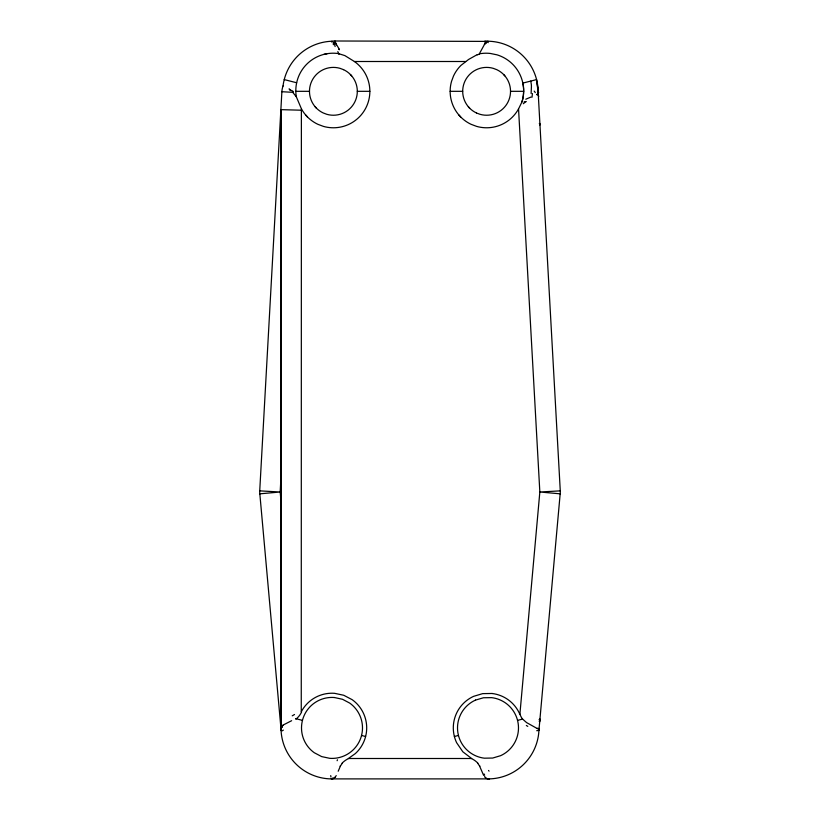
<?xml version="1.0" encoding="UTF-8"?>
<svg xmlns="http://www.w3.org/2000/svg" width="820" height="820" viewBox="0 0 820 820"><rect width="100%" height="100%" fill="white"/><g stroke="black" fill="none" stroke-linecap="round" stroke-linejoin="round"><path stroke-width="1.23" d="M281.065 730.394L280.881 109.644L301.381 110.218L301.258 711.832M332.633 778.928L333.463 778.293M485.02 41.389L334.98 41A20.551 20.551 0 0 0 331.833 41.246M539.211 721.528L539.816 721.579L539.898 718.873M539.898 719.868L538.986 719.755M484.476 44.444L479.321 53.833A37.433 37.433 -49.7 0 1 490.216 53.433L497.074 54.848A37.587 37.576 -52.5 0 1 522.842 83.097A37.853 37.843 -51.1 0 1 523.467 87.176L523.519 87.699A37.638 37.638 0 0 1 523.642 91.317L523.467 94.464A37.371 37.371 0 0 1 521.951 101.967L518.547 108.896L539.837 492L519.89 714.24L520.608 715.798A17.743 16.533 67 0 0 522.545 719.14M486.537 778.293L487.367 778.949A20.5 20.5 0 0 0 489.519 778.887L330.552 778.897A50.994 50.994 0 0 1 281.014 729L281.219 728.211M331.915 41.236A50.994 50.994 0 0 0 283.033 85.998A20.5 20.5 0 0 0 281.875 91.717L259.663 491.979L280.963 728.529M280.881 479.218L280.163 492L280.881 499.913M301.381 110.218L301.452 108.896L296.307 96.75A37.505 37.494 0 0 1 296.656 82.769A37.382 37.371 -15.8 0 1 338.578 53.587M531.114 93.5L531.401 87.299A23.995 22.242 76.3 0 0 531.35 84.593L530.765 81.067M538.935 730.394L560.337 491.979L538.156 92.311M560.255 493.835L539.837 492L560.306 490.862M539.181 728.621L538.935 730.364A50.994 50.994 0 0 1 489.458 778.887L488.792 778.805M338.188 771.241L340.351 766.239M281.701 727.258L281.342 727.955M340.71 765.583L342.258 763.266M336.241 775.607L335.001 777.329M537.746 93.716L536.598 94.689M485.778 43.152L487.92 41.215A50.994 50.994 0 0 1 537.91 87.125L538.063 88.908A50.932 50.932 0 0 1 538.166 92.506L536.577 79.591L522.852 83.097A37.628 37.628 -51.9 0 1 523.467 87.176M282.9 725.167L291.643 720.698M333.914 778.108L334.16 777.985A12.29 6.017 29.8 0 0 334.427 777.862L334.734 777.565M477.148 54.663L468.599 59.46L460.963 65.385A36.459 36.459 0 0 0 453.521 75.973L451.543 81.313A36.459 36.459 0 0 0 471.09 124.312L476.604 126.382A36.459 36.459 0 0 0 518.547 108.896M525.784 99.22L530.991 97.047M454.382 736.493L458.452 735.458M517.553 720.37L522.617 719.078L526.553 722.574L537.807 728.857M323.849 54.397L327.149 53.71M331.208 778.805L332.5 779M259.745 493.835L280.163 492L259.694 490.862M537.448 91.758L537.971 91.409M539.283 123.543L539.888 123.523L539.898 125.07M338.486 53.597L344.892 55.616L354.394 61.5L465.606 61.5M295.815 91.317L309.478 91.317M357.315 91.317L369.861 91.317M450.139 91.317L462.685 91.317M510.522 91.317L523.642 91.317A37.535 37.535 -46.4 0 0 523.519 87.699M280.881 109.665L280.881 726.674L281.957 726.674M281.895 91.717L292.904 92.332M537.151 728.324L539.191 728.498M492.184 693.474L482.672 693.628L473.632 696.334A34.665 34.665 0 0 0 456.596 742.653L462.828 751.786L471.623 758.5L348.377 758.5L355.275 753.641A34.696 34.696 0 0 0 352.18 699.685L343.754 695.268L334.519 693.31A34.696 34.696 0 0 0 301.381 711.596M284.232 79.591L296.656 82.758M295.507 718.597L302.447 720.37M361.548 735.458L365.617 736.493M476.543 113.016L480.048 114.318A23.913 23.913 0 0 0 509.005 99.712A23.913 23.913 0 0 0 496.776 69.669L493.168 68.316A23.913 23.913 0 0 0 464.212 82.922A23.913 23.913 0 0 0 476.43 112.955L476.43 112.955M343.57 69.669L339.952 68.316A23.913 23.913 0 0 0 310.995 82.922A23.913 23.913 0 0 0 323.223 112.955L326.832 114.318A23.913 23.913 0 0 0 355.788 99.712A23.913 23.913 0 0 0 343.57 69.669M289.337 89.626L291.059 90.62M354.394 61.5C361.159 66.246 366.212 73.359 368.457 81.313A36.459 36.459 0 0 1 323.398 126.382L317.883 124.312A36.459 36.459 0 0 1 301.832 109.583L301.452 108.896M335.759 43.901L336.087 44.188A14.637 9.819 -49 0 1 336.477 44.792M334.099 42.783L333.566 42.302M503.613 74.497L504.843 75.84M469.604 108.137L468.363 106.784M460.686 116.952L458.8 114.902M350.396 74.497L351.636 75.84M316.387 108.137L315.157 106.784M307.469 116.952L305.583 114.902M296.307 96.75L293.437 93.224A10.055 9.604 -54.8 0 1 292.791 92.404M336.579 44.71L338.742 48.318M477.742 763.266L479.29 765.583M483.636 775.392L479.649 766.239M338.978 48.79L339.429 49.753M519.501 713.359L519.89 714.24M537.653 87.258L537.079 82.553M538.074 89.605L537.971 88.775A13.274 13.222 80.8 0 0 537.746 87.504M538.145 90.62L538.166 91.194M485.02 43.931L485.02 41.01A20.5 20.5 0 0 1 487.992 41.215M334.98 41L334.98 43.398M332.633 778.487L332.633 779M523.642 91.317A37.423 37.412 0 0 1 521.951 101.957M523.293 103.73A13.192 7.944 -43.8 0 1 526.286 101.516M534.189 91.092A19.936 5.719 33.9 0 1 535.275 92.609M537.295 94.597A21.34 5.074 -2 0 1 538.627 96.729M524.052 102.039A20.439 1.527 -23.4 0 1 525.118 101.598M532.385 93.541A46.166 37.115 -81.6 0 1 531.995 97.303M484.394 44.382A11.183 7.503 35.4 0 1 484.856 43.808M485.266 43.439A9.932 2.306 -26.9 0 1 484.63 44.034M281.014 729.052A20.531 20.531 0 0 1 280.881 726.674M290.362 90.026A20.213 3.926 37.2 0 1 289.122 88.755M492.154 693.505A34.665 34.665 0 0 1 519.439 713.38M342.124 763.153A19.916 18.183 -28.2 0 1 348.438 758.623M471.561 758.623A19.916 18.183 28.2 0 1 477.875 763.153M526.337 725.474A20.131 1.599 29.9 0 1 527.783 726.366M333.361 44.71A19.752 3.464 75.1 0 1 333.402 42.527M477.25 54.899A30.442 29.663 15.3 0 1 479.413 54.089M291.459 90.425A5.668 4.756 86.6 0 1 293.386 91.686M280.665 728.744A15.898 2.029 -44.1 0 1 280.635 728.652M281.957 725.71A4.12 0.553 -76.4 0 1 281.783 726.212M282.275 727.248A5.822 2.276 84.8 0 1 282.48 726.561M340.146 766.218A16.574 10.27 -46 0 1 340.505 765.552M337.461 759.781A22.191 0.943 -70.2 0 1 337.112 760.724M334.949 777.278A17.363 8.979 53.4 0 1 334.714 777.534M334.109 778.19A6.703 2.737 14.1 0 1 333.689 778.405M294.503 714.486A17.322 5.668 -34.2 0 1 292.228 715.829M301.586 711.975A17.281 15.898 -62 0 1 295.866 719.14M330.972 777.001A20.09 4.325 -79.7 0 1 330.726 775.587M282.141 730.886A20.449 3.188 -11.6 0 1 283.382 730.118M331.557 41.718A20.479 3.505 79.3 0 1 331.946 42.117M283.064 85.956A20.367 1.876 13 0 1 283.433 85.782M487.941 41.789A20.469 2.388 -86 0 1 488.187 42.65M338.988 54.253A19.208 11.019 45.9 0 1 337.83 51.588M336.364 43.368A5.33 1.107 21.5 0 1 335.636 42.968M335.329 43.152A6.498 4.09 -19.5 0 1 336.005 43.778M489.058 771.149A20.367 4.992 61.9 0 1 488.525 770.462M538.576 730.353A20.449 2.081 5.7 0 1 536.721 730.712M282.685 725.741A14.411 8.056 55 0 1 282.992 725.269M538.699 92.434A14.309 3.382 45.6 0 1 538.268 92.434M479.495 765.552A16.584 10.27 46 0 1 479.854 766.218M484.651 775.177A21.699 8.005 -87.9 0 1 484.107 773.998M484.897 776.817A20.151 9.594 -70.8 0 1 484.64 776.448M485.091 777.391A17.148 8.897 -51.1 0 0 485.286 777.575L485.645 777.862A11.941 5.801 -28.6 0 0 485.829 778.036M486.332 778.395A6.601 2.675 -13.7 0 1 485.932 778.2M335.134 46.555A22.222 5.473 56.6 0 1 334.57 44.218M338.803 49.026A23.575 4.11 71.5 0 1 339.029 49.497M332.161 778.621A4.571 0.615 -3.6 0 1 331.926 778.6M332.766 778.067A10.486 0.799 -23.8 0 1 332.5 778.149M291.069 90.395A12.044 7.042 59.8 0 1 291.387 90.589M486.168 42.988A12.064 2.327 -31 0 1 486.055 43.132M489.437 779.133A10.445 1.076 27.4 0 1 489.417 779.205M475.538 700.085L475.374 700.157A30.494 30.494 0 0 0 484.323 758.182L492.687 758.049L500.63 755.671A30.494 30.494 0 0 0 491.672 697.646L483.492 697.758L475.538 700.085M334.396 697.512L334.222 697.502A30.494 30.494 0 0 0 314.265 752.719L321.665 756.604L329.773 758.326A30.494 30.494 0 0 0 349.74 703.109L342.493 699.286L334.396 697.512M281.065 730.364L280.829 728.744L281.045 730.282"/></g></svg>
